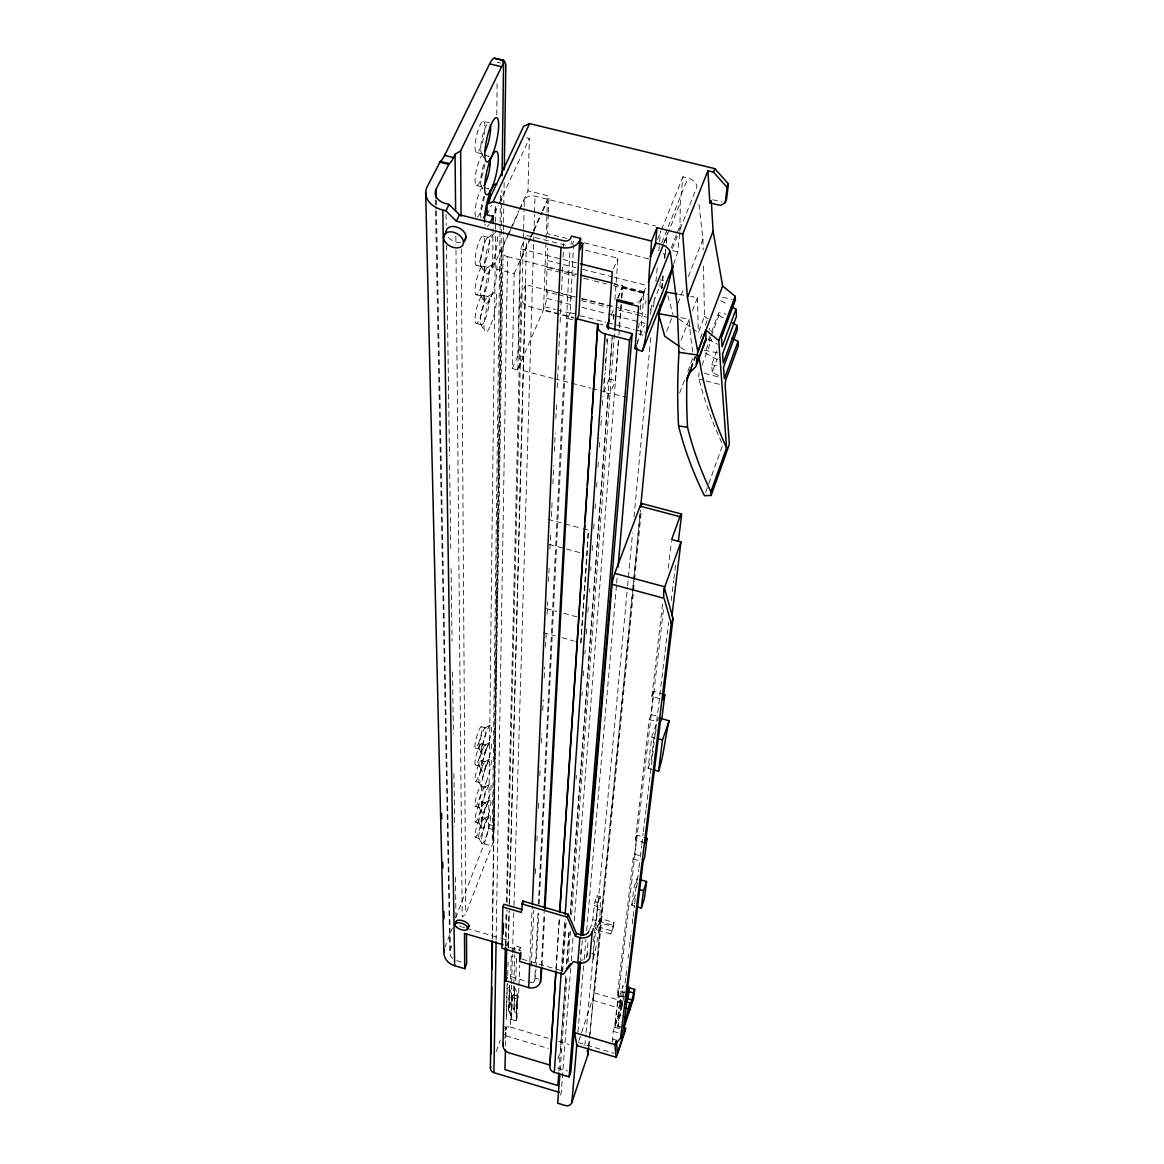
<?xml version="1.0" encoding="UTF-8"?>
<svg xmlns="http://www.w3.org/2000/svg" width="1164" height="1164" viewBox="0 0 1164 1164"><rect width="100%" height="100%" fill="white"/><g stroke="black" fill="none" stroke-linecap="round" stroke-linejoin="round"><path stroke-width="0.75" stroke-dasharray="5 3.75" d="M530.464 238.635L520.119 261.711L517.951 355.486L523.465 356.912L517.791 370.007L512.247 368.566L514.168 273.555L492.648 268.127L493.012 228.915M455.604 917.93L484.18 843.755A16.223 2.546 -73.9 0 0 488.604 828.259L495.558 231.069M495.573 229.25L495.631 223.808M495.646 221.989L495.82 205.664M496.781 114.901L497.115 82.237M492.779 840.364A19.817 1.993 80.9 0 1 492.27 837.469L500.011 231.127M500.025 229.323L500.098 223.866M500.127 222.062L500.375 202.085M500.404 200.266L500.491 193.006M501.699 203.06L493.129 842.27A16.223 2.488 -73.9 0 1 491.819 845.952L465.716 914.133L462.21 916.956L455.953 246.913M501.728 201.256L501.873 190.358M492.197 939.217L501.611 250.653M492.474 937.937L502.048 248.732L507.999 235.695M492.27 837.469A16.223 2.503 -73.9 0 0 494.118 829.83L503.415 231.592M503.445 229.774L503.517 224.317M503.546 222.499L504.128 182.501M496.126 940.003L507.577 256.706A8.643 6.256 1.8 0 1 502.048 248.732M664.848 257.957L664.862 257.666A8.468 6.126 4.9 0 0 663.131 253.083M517.791 370.007L520.614 248.82L525.968 236.918M505.351 945.357L506.18 910.859M506.398 901.78L520.905 297.024M506.034 946.317L506.922 909.986M507.097 902.711L524.135 208.618M524.178 206.799L524.353 199.873A8.497 6.053 2.3 0 1 535.033 196.163L655.739 226.049M505.54 1046.014L506.02 1027.87M506.355 1015.154L507.169 984.293M508.115 947.991L509.061 911.674M509.25 904.413L526.506 240.875M519.697 208.894L527.976 190.794L529.344 138.501L526.346 137.759M504.9 1038.594L506.136 1026.721M506.325 1019.475L507.286 983.187M508.246 946.899L509.192 910.612M509.381 903.351L525.633 284.685L560.481 293.503M508.086 961.682L507.708 975.723L530.537 982.46M508.45 947.627L508.639 940.599L501.888 938.621M508.61 1009.072L509.221 986.956M509.075 1011.56A6.824 6.169 1.1 0 1 508.944 1007.413L509.57 985.268A6.94 6.242 1.2 0 0 509.701 989.473L509.075 1011.56L511.476 1017.147A1.484 1.353 0.7 0 1 511.505 1018.049L511.04 1019.329L516.132 1020.843L517.354 997.592A6.955 6.271 0.8 0 0 517.209 993.358L514.764 987.712A1.513 1.353 1.2 0 1 514.735 986.796L514.037 1009.814L516.452 1015.401A6.839 6.198 0.7 0 1 516.598 1019.562M510.603 979.157L511.258 956.153L512.349 953.185M504.696 1028.627A5.02 4.569 0.6 0 1 510.312 1026.997L511.563 985.268M511.607 983.449L512.48 954.436M512.524 952.618L513.717 912.707M513.935 905.447L533.636 243.334M533.679 241.515L533.84 236.074M533.898 234.27L534.494 214.307M534.552 212.503L535.033 196.163M511.04 1019.329L512.175 996.049A1.513 1.368 0.8 0 0 512.145 995.133L509.701 989.473M511.505 1018.049L512.145 995.133M511.578 1017.685L512.247 995.686M508.944 1007.413L513.528 994.74L513.804 985.661M513.862 983.856L514.779 954.829M514.837 953.025L515.07 945.765L520.323 947.307L520.192 950.93M513.935 1009.275L514.663 987.159M515.783 980.685L516.54 957.71L511.258 956.153M516.132 1020.843L517.354 997.592M516.452 1015.401L517.209 993.358M516.918 1017.903L517.689 995.889M514.037 1009.814A1.484 1.339 1.1 0 1 514.008 1008.912L518.577 996.224L518.897 987.174M518.969 985.355L519.682 965.422M548.317 213.929L547.604 233.658L566.824 238.46M548.389 212.139L548.986 195.988L527.976 190.794M556.828 294.361L546.251 291.684L547.706 248.019M517.762 369.279L544.81 306.787L546.774 298.421L547.109 289.72L575.292 296.849M529.838 961.406L532.268 905.636M531.264 966.149L533.796 909.928M535.425 873.669L535.746 866.409M536.88 841.019L537.215 833.773M538.35 808.383L538.67 801.138M539.82 775.748L540.227 766.683M541.275 743.098L541.682 734.033M542.744 710.462L543.224 699.579M544.214 677.826L544.694 666.943M545.596 646.995L546.236 632.489M547.051 614.359L547.633 601.657M548.52 581.724L549.175 567.217M549.99 549.073L550.63 534.567M551.445 516.438L552.187 500.113M552.915 483.802L553.729 465.658M554.384 451.152L555.199 433.023M555.839 418.516L556.581 402.191M557.236 387.685L558.211 365.933M558.691 355.049L559.666 333.282M560.16 322.413L561.223 298.842M561.63 289.763L562.678 266.192M563.085 257.128L563.74 242.621M531.046 982.576A3.332 2.983 2.2 0 0 534.727 980.568L535.251 969.67M535.6 962.41L538.044 911.616M538.394 904.355L569.851 251.162M534.727 980.568L535.978 969.219M536.066 967.4L538.714 913.027M539.165 903.962L567.683 318.514L570.142 312.738L573.532 244.746M571.087 244.309L571.248 241.021M583.106 528.718L588.358 530.115L587.136 554.573L580.821 642.892L575.685 641.495M541.304 965.931L544.17 911.543M542.031 965.436L544.737 914.584M556.057 968.201L559.346 917.494M556.145 969.088L559.418 918.352M580.821 642.892L588.358 530.115M561.281 970.791L564.787 919.982M561.848 972.566L565.529 919.793M562.692 971.373L566.257 920.593M576.165 779.109L576.413 775.486M582 695.679L582.262 692.042M583.397 675.731L583.775 670.289M584.925 653.964L585.172 650.327M586.321 634.002L586.7 628.56M587.849 612.235L588.227 606.793M589.246 592.287L589.493 588.664M590.759 570.52L591.021 566.897M592.156 550.572L592.665 543.312M593.684 528.805L594.062 523.364M595.08 508.857L595.59 501.597M596.608 487.09L597.117 479.83M598.005 467.142L598.514 459.882M599.402 447.18L600.042 438.115M600.93 425.427L601.555 416.348M602.326 405.465L602.952 396.4M603.854 383.698L604.48 374.633M605.251 363.75L605.877 354.685M606.764 341.983L607.026 338.36M618.36 341.183L615.349 380.57L610.038 393.825L603.81 392.224L605.193 372.451M605.324 370.661L607.593 338.317M558.895 1071.026L565.762 976.712M566.679 964.01L569.196 929.556M570.375 913.231L608.263 392.661L592.636 388.631M603.81 392.224L609.15 378.969L612.555 332.133M613.472 319.518L613.995 312.301M614.912 299.701L617.924 258.262L584.575 249.911M565.835 975.927L560.291 1052.052L557.003 1061.626M566.752 963.239L569.138 930.618M570.316 914.307L612.264 337.982M613.704 318.048L613.981 314.425M560.102 1070.647L567.174 974.705M568.119 962.046L570.389 931.273M571.582 914.977L614.65 331.333M619.437 326.851L621.489 299.992M621.62 298.202L622.449 287.464L644.07 292.906L640.375 335.188M570.709 968.041L561.193 1092.938L560.029 1096.357M571.262 960.795L573.197 935.463M574.288 920.971L618.812 336.672M618.942 334.868L619.35 329.47M619.495 327.71L621.241 304.764M621.78 297.708L622.696 285.675L613.908 283.463M580.603 954.335L581.2 947.103M582.306 940.396L580.647 960.285A6.387 5.689 5 0 0 586.772 956.386L587.893 953.171M577.941 1031.944L584.022 961.362M584.183 959.558L585.899 939.639M586.685 930.589L616.498 584.91M616.658 583.106L617.284 575.86M637.275 344.195L637.581 340.586M638.672 327.913L639.152 322.486M640.244 309.813L641.175 298.959L645.904 287.202M586.772 956.386L588.213 940.105M645.671 304.139L645.976 300.574M589.566 929.439C595.241 918.905 592.039 906.436 597.03 895.742L600.26 896.673C600.711 917.93 598.529 939.654 592.84 960.125L593.786 946.056M650.589 314.44L651.404 305.506M593.902 927.111C598.442 917.508 595.517 906.261 600.26 896.673M593.567 941.487L597.292 909.157L597.03 895.742M584.837 1045.49L585.841 1034.636M586.016 1032.817L627.454 587.544M627.629 585.739L632.518 533.243M634.031 516.962L650.88 335.945M653.571 306.99L654.415 297.94M655.929 281.644L657.282 267.167M658.795 250.871L659.464 243.64M659.639 241.821L660.643 230.967M650.385 310.017L659.741 286.533L660.221 281.513M588.708 1045.898L632.779 588.722M632.954 586.903L640.098 512.815M661.69 288.701L662.913 276.043M664.6 258.597L665.459 249.605M666.157 242.403L666.856 235.201A8.57 6.155 4.8 0 0 667.016 232.334M588.708 1047.003L589.755 1036.149M589.93 1034.345L640.506 510.138M665.211 254.072L666.07 245.066M666.245 243.261L667.118 234.255M661.909 288.381L663.116 275.853M578.843 1040.907L594.528 992.921L634.467 581.112M634.642 579.308L641.291 510.661M679.892 231.272L680.343 202.58L682.948 176.782L687.909 177.99A10.287 7.522 23.2 0 1 696.989 186.72L679.209 231.287M673.607 264.272L677.783 251.861L679.718 232.989M613.486 926.719L613.937 922.514L599.635 918.367L596.535 929.818L599.242 922.572L613.486 926.719L611.697 932.422L610.824 933.979L595.401 929.512M612.599 1042.144L613.166 1031.304L619.554 1012.011L617.778 1026.939L621.78 1028.118M623.322 997.228L617.313 995.453L633.085 858.945L634.7 854.216L636.912 835.199L647.068 838.095M645.438 842.867L635.282 839.971L649.206 719.556L650.952 714.551L653.644 691.46L663.247 694.093M659.886 698.72L651.869 696.509L662.767 602.195M622.143 1027.143L614.839 1024.989L618.797 990.986L624.806 992.761M619.292 1028.656L614.781 1027.317L663.669 607.914M668.282 568.323L671.439 541.318M614.839 1024.989L618.186 1014.892L619.233 1006.06L621.139 1000.298L620.092 1009.173L623.889 997.694M631.805 905.33L633.871 887.914L636.97 878.762L634.875 896.251L631.805 905.33L634.977 906.247M651.564 769.288L648.072 768.313L651.782 736.987L658.475 717.781M618.928 1001.316A11.611 0.946 -73.9 0 0 621.823 995.948L623.06 985.559A11.611 0.946 -73.9 0 0 618.928 1001.316L622.085 1002.277M623.54 995.86L624.195 990.448M625.068 983.231L625.723 977.818M625.941 975.999L627.018 966.978M628.109 957.957L628.545 954.349M629.418 947.132L630.073 941.705M630.291 939.901L631.383 930.88M632.256 923.663L632.91 918.251M633.129 916.446L634.424 905.607M634.642 903.802L635.733 894.781M636.606 887.565L637.261 882.152M637.479 880.348L638.789 869.508M639.007 867.704L640.098 858.683M640.316 856.879L641.611 846.053M641.83 844.249L643.139 833.409M643.357 831.605L645.976 809.955M646.195 808.151L668.631 622.231M671.235 600.566L672.108 593.349M672.326 591.545L673.636 580.72M673.854 578.915L675.818 562.663M622.711 1002.291L621.489 1006.991M614.781 1027.317L621.241 1007.82M617.778 1026.939L622.725 1002.437M613.937 922.514L610.824 933.979M617.313 995.453L618.797 990.986M635.282 839.971L636.912 835.199M504.958 1030.649L506.471 1027.463L504.856 1034.738M648.072 768.313L651.404 758.681L654.124 736.055L656.307 729.77M651.869 696.509L653.644 691.46M705.675 492.328L708.105 485.534M708.716 483.831L722.742 444.706A658.169 452.723 3.9 0 1 699.011 379.115L698.866 378.358A5.136 1.615 -85.9 0 1 698.735 376.583A4.932 1.542 -85.9 0 1 698.982 373.688A4.772 1.455 -85.9 0 1 699.186 372.829M496.126 1051.689L500.36 1039.961M519.246 950.275L520.323 947.307M512.888 951.701L515.07 945.765M506.733 945.794L508.639 940.599M718.319 375.506L712.252 372.16L717.286 358.57M712.252 372.16L711.684 364.696L717.359 349.389M708.367 340.383L718.755 312.694L725.841 314.164M717.126 359.574L704.918 352.794L710.651 337.473M711.291 335.77L718.945 315.342L718.755 312.694M701.921 365.409L711.815 339.044M690.776 367.868L695.214 356.14M690.732 368.464L695.01 357.144M691.198 368.843L695.577 357.246M692.376 328.408L698.327 332.584L704.482 316.346L703.405 262.54M679.601 393.185L685.305 378.111M687.837 371.418L693.54 356.344M700.35 338.331L702.823 331.769M705.297 325.222L707.159 320.318M452.651 958.452A9.952 8.846 -2 0 1 450.381 949.446L452.272 944.484M444.735 947.787L452.359 927.97M681.086 340.325L689.234 319.14L678.961 317.306M692.405 310.846L697.512 297.591L690.703 296.383M666.652 331.303L671.774 318.15M677.841 303.557L683.792 288.323M688.404 276.479L702.925 239.231L698.575 200.717M672.312 248.558L677.215 236.277M637.028 343.584L644.376 325.12M671.192 247.976L676.56 234.502M677.244 232.829L680.605 224.405M663.465 243.582L666.856 235.201M639.822 303.44L644.07 292.906M664.353 242.272L680.343 202.58M661.734 242.883L687.909 177.99M657.544 239.493L660.89 231.243M661.559 229.599L682.948 176.782M617.618 298.013L622.696 285.675M618.128 297.969L622.449 287.464M611.275 315.037L613.865 308.751M613.53 268.811L617.924 258.262M572.324 244.367L573.707 241.166M512.247 368.566L517.951 355.486M546.251 291.684L547.109 289.72M525.633 284.685L521.588 293.823A14.157 10.403 2.3 0 0 530.74 307.092L573.765 318.034M514.168 273.555L529.722 238.896M530.464 237.252L532.69 232.305M533.432 230.647L541.58 212.488M542.308 210.844L548.986 195.988M531.206 236.99L533.418 232.043M534.16 230.399L542.293 212.27M543.021 210.626L547.458 200.732L543.544 309.828L573.357 317.408M492.648 268.127L509.934 230.283M510.69 228.639L518.955 210.538M508.741 234.066L519.144 211.266M519.886 209.636L524.353 199.873M494.642 213.187L498.41 205.068M499.167 203.438L529.344 138.501M487.003 214.903L491.543 205.17M487.862 237.529L494.802 232.96A21.17 4.54 -76.8 0 0 484.544 263.166A21.17 4.54 -76.8 0 0 491.324 266.949A21.17 4.54 -76.8 0 0 496.722 234.037M487.658 267.589L494.496 263.137M487.469 296.776L494.191 292.426M484.981 728.009L490.379 724.881M484.864 745.149L490.204 742.065M484.748 761.896L490.51 758.593M484.908 787.01L490.233 783.969M484.806 802.825L490.059 799.814M484.69 818.292L489.884 815.324M678.801 294.288L689.001 296.093M722.451 297.3L732.171 299.308M717.722 352.91L704.7 350.16L704.918 352.794M711.684 364.696L718.464 366.136M497.334 62.274L500.724 63.089M483.569 121.347A15.99 3.623 -77.6 0 1 481.256 145.806A15.99 3.623 -77.6 0 1 475.29 143.667A15.99 3.623 -77.6 0 1 483.569 121.347L489.215 122.715M712.732 199.742L721.927 201.998M476.556 152.542L482.172 153.924M484.821 155.263L488.967 156.296A15.699 3.492 -77.4 0 0 487.76 156.733M476.527 185.542L482.056 186.909M484.661 187.797L488.749 188.815A15.408 3.39 -77.2 0 0 487.556 189.31M672.617 250.58L677.783 251.861M584.284 242.81L648.93 258.946M526.637 235.434L568.774 245.968M660.381 279.84L663.64 280.655M483.075 236.074L488.414 237.412M520.614 248.82L577.024 262.977M547.793 260.591L561.79 264.097M563.536 264.548L575.773 267.618M582.771 269.379L612.497 276.843M614.257 277.279L649.221 286.068M507.577 256.706L577.038 274.18M547.546 267.444L575.423 274.471M613.763 284.118L646.878 292.44M622.58 287.13L644.201 292.571M547.08 269.044L574.958 276.072M583.673 278.269L592.389 280.451M594.135 280.902L606.328 283.972M613.297 285.718L648.159 294.492M482.958 266.134L488.196 267.458M476.44 265.276L481.751 266.614M582.335 298.639L635.195 312.01M636.955 312.447L645.758 314.673M562.227 293.954L574.419 297.038M581.389 298.799L611.013 306.292M558.589 294.812L574.449 298.828M581.505 300.618L607.943 307.311M618.521 309.988L646.733 317.132M546.774 298.421L555.548 300.647M557.294 301.083L573.081 305.099M581.855 307.311L606.4 313.538M608.161 313.989L613.428 315.313M615.174 315.764L644.987 323.316M570.142 312.738L577.126 314.513M544.81 306.787L555.33 309.464M557.076 309.9L572.848 313.916M579.861 315.691L606.138 322.37M607.899 322.821L634.176 329.485M635.922 329.936L644.696 332.162M599.664 324.087L603.17 324.989M638.236 333.908L643.503 335.232M482.827 295.292L487.992 296.616M476.411 294.812L481.649 296.136M567.683 318.514L576.427 320.74M704.453 373.353L719.512 377.209M699.011 379.115L704.249 380.453M705.995 380.904L719.963 384.469M476.382 323.461L481.547 324.785M609.15 378.969L615.349 380.57M523.233 370.705L552.74 378.315M554.471 378.766L570.084 382.796M571.815 383.247L590.905 388.179M614.417 394.247L626.334 397.331M548.055 519.362L581.36 528.252M549.19 544.388L564.715 548.564M566.446 549.03L583.688 553.657M546.425 608.597L556.828 611.42M563.769 613.312L579.381 617.56M543.195 632.59L555.17 635.879M562.008 637.741L573.968 641.015M650.952 714.551L660.424 717.169M649.206 719.556L657.093 721.753M651.782 736.987L654.837 737.845M481.329 726.7L485.344 727.835M481.241 743.84L485.49 745.033A10.971 1.833 -74.2 0 1 482.143 761.896A10.971 1.833 -74.2 0 1 479.495 759.641A10.971 1.833 -74.2 0 1 485.49 745.033M475.319 748.001L479.335 749.136M481.445 760.659A10.84 1.819 -74.1 0 1 478.157 777.276A10.84 1.819 -74.1 0 1 475.494 775.166A10.84 1.819 -74.1 0 1 481.445 760.659L485.373 761.765A10.854 1.79 -74.1 0 1 482.071 778.381A10.854 1.79 -74.1 0 1 479.437 776.286A10.854 1.79 -74.1 0 1 485.373 761.765M475.305 764.894L479.277 766.014M475.305 781.422L479.219 782.528M481.329 785.962A10.665 1.746 -74 0 1 478.098 802.2A10.665 1.746 -74 0 1 475.479 800.337A10.665 1.746 -74 0 1 481.329 785.962L485.184 787.053A10.665 1.731 -74 0 1 481.94 803.306A10.665 1.731 -74 0 1 479.35 801.429A10.665 1.731 -74 0 1 485.184 787.053M481.256 801.763A10.549 1.717 -74 0 1 478.055 817.783A10.549 1.717 -74 0 1 475.465 816.051A10.549 1.717 -74 0 1 481.256 801.763L485.068 802.854A10.549 1.688 -74 0 1 481.852 818.874A10.549 1.688 -74 0 1 479.292 817.157A10.549 1.688 -74 0 1 485.068 802.854M475.29 806.376L479.146 807.481M634.7 854.216L639.705 855.642M633.085 858.945L639.764 860.851M481.183 817.23A10.432 1.673 -73.9 0 1 478.026 833.031A10.432 1.673 -73.9 0 1 475.465 831.445A10.432 1.673 -73.9 0 1 481.183 817.23L484.952 818.321A10.447 1.659 -73.9 0 1 481.78 834.108A10.447 1.659 -73.9 0 1 479.248 832.522A10.447 1.659 -73.9 0 1 484.952 818.321M489.302 824.592L494.816 826.164M475.276 821.973L479.088 823.079M488.604 828.259L494.118 829.83M475.276 837.236L479.044 838.327M484.18 843.755L491.819 845.952M594.964 901.664L598.194 902.595M594.237 905.505L597.467 906.436M597.292 909.157L600.464 910.073M598.514 921.073L612.817 925.235M592.956 919.691L596.143 920.608M597.961 926.85L612.22 930.996M591.734 953.462L594.819 954.364M466.444 928.232L500.2 938.126M509.861 947.525L520.89 950.755M522.141 959.136L560.728 970.47M621.823 995.948L626.538 997.33M594.528 992.921L622.886 1001.273M619.03 1002.611L622.187 1003.543M535.542 978.269L538.394 979.113M619.233 1006.06L622.158 1006.918M592.665 1000.24L620.994 1008.606M456.594 960.635L463.301 962.628M618.186 1014.892L621.096 1015.75M513.528 994.74L518.577 996.224M511.709 997.344L516.889 998.887M613.166 1031.304L619.001 1033.035M612.279 1038.957L616.556 1040.223M578.275 1042.609L614.054 1053.274M510.312 1026.997L548.273 1038.303M558.618 1041.402L568.978 1044.486M503.648 1026.619L506.471 1027.463M505.904 1035.8L548.389 1048.488M557.614 1067.999L567.523 1070.967M659.741 286.533L662.607 287.581M708.236 339.102L717.461 344.253M718.945 315.342L724.983 318.718M720.807 300.69L728.402 304.953M680.576 347.294L684.898 350.306M679.005 319.023L690.892 327.375M704.482 316.346L707.785 318.674M481.678 153.575L485.228 159.803M481.168 185.905L482.856 188.874M480.907 265.814L484.952 272.973M480.819 295.409L484.806 302.465M480.717 324.13L484.646 331.1M479.132 748.801L482.1 754.272M479.073 765.708L482.012 771.135M479.015 782.223L481.925 787.606M478.942 807.205L481.794 812.501M478.899 822.803L481.707 828.07M478.841 838.08L481.634 843.289M667.845 295.671L673.068 314.847M697.512 297.591L698.327 332.584M702.925 239.231L703.143 249.998M436.267 200.106L436.442 209.185M436.471 210.99L450.381 949.446M435.336 199.946L435.511 209.04M435.554 210.859L449.842 952.181M446.059 214.496L446.219 225.394M446.496 245.357L449.464 455.953M449.595 465.033L450.774 548.535M451.065 568.512L452.083 641.131M452.52 671.992L453.393 733.713M453.945 773.653L454.688 826.294M455.415 877.132L455.997 918.891M455.852 236.03L455.939 245.095M461.293 248.98L465.716 914.133M464.48 927.592A6.882 3.099 20.8 0 1 462.472 927.155M461.453 926.82A6.882 3.099 20.8 0 1 459.518 925.933M460.653 242.418A10.622 7.144 27.8 0 1 447.252 235.739M482.754 153.895A16.005 3.594 -77.6 0 1 481.736 139.636A16.005 3.594 -77.6 0 1 488.633 122.715M481.067 217.944A15.408 3.39 -77.2 0 1 483.918 196.381M484.399 196.323A15.394 3.419 -77.2 0 1 477.691 216.955M475.61 216.577A15.394 3.419 -77.2 0 1 476.513 201.794A15.394 3.419 -77.2 0 1 482.085 187.957M484.559 164.153A15.685 3.521 -77.4 0 1 477.938 184.858A15.685 3.521 -77.4 0 1 475.785 173.232A15.685 3.521 -77.4 0 1 482.856 154.958M481.561 186.589A15.699 3.492 -77.4 0 1 484.064 163.818M495.849 206.261A21.767 4.743 -77.1 0 1 494.147 212.721M489.069 224.55A21.767 4.743 -77.1 0 1 487.221 226.369M485.213 225.234A21.767 4.743 -77.1 0 1 484.821 223.852M710.04 330.925A649.614 455.066 3.1 0 1 709.502 328.219M692.798 351.921A658.417 452.651 3.9 0 1 689.234 319.14M641.175 298.959A8.745 6.417 4.4 0 1 636.984 302.64M485.301 291.029A14.725 3.157 -76.7 0 0 488.662 267.676A14.725 3.157 -76.7 0 0 480.761 286.679A14.725 3.157 -76.7 0 0 485.301 291.029M480.092 289.705A14.71 3.186 -76.7 0 0 483.409 266.352A14.71 3.186 -76.7 0 0 475.494 285.355A14.71 3.186 -76.7 0 0 480.092 289.705M485.461 261.551A14.987 3.245 -76.8 0 0 488.865 237.674A14.987 3.245 -76.8 0 0 480.848 256.822A14.987 3.245 -76.8 0 0 485.461 261.551M480.179 260.227A14.972 3.274 -76.9 0 0 483.555 236.336A14.972 3.274 -76.9 0 0 475.509 255.469A14.972 3.274 -76.9 0 0 480.179 260.227M485.141 319.634A14.477 3.07 -76.5 0 0 488.444 296.805A14.477 3.07 -76.5 0 0 480.659 315.662A14.477 3.07 -76.5 0 0 485.141 319.634M480.005 318.325A14.463 3.099 -76.5 0 0 483.278 295.481A14.463 3.099 -76.5 0 0 475.479 314.338A14.463 3.099 -76.5 0 0 480.005 318.325M486.174 782.179A15.336 2.503 -74.1 0 0 490.888 758.681A15.336 2.503 -74.1 0 0 482.536 779.167A15.336 2.503 -74.1 0 0 486.174 782.179M486.319 765.752A15.496 2.561 -74.2 0 0 491.077 741.919A15.496 2.561 -74.2 0 0 482.623 762.522A15.496 2.561 -74.2 0 0 486.319 765.752M478.2 760.776A10.971 1.862 -74.2 0 0 481.532 743.912A10.971 1.862 -74.2 0 0 475.509 758.506A10.971 1.862 -74.2 0 0 478.2 760.776M482.231 745.033A11.102 1.877 -74.3 0 0 485.621 727.922A11.102 1.877 -74.3 0 0 479.553 742.603A11.102 1.877 -74.3 0 0 482.231 745.033M486.45 748.961A15.685 2.619 -74.3 0 0 491.266 724.765A15.685 2.619 -74.3 0 0 482.711 745.498A15.685 2.619 -74.3 0 0 486.45 748.961M478.244 743.912A11.087 1.906 -74.3 0 0 481.605 726.802A11.087 1.906 -74.3 0 0 475.523 741.468A11.087 1.906 -74.3 0 0 478.244 743.912M485.737 837.687A14.754 2.313 -73.9 0 0 490.262 815.353A14.754 2.313 -73.9 0 0 482.216 835.417A14.754 2.313 -73.9 0 0 485.737 837.687M485.854 822.511A14.914 2.372 -74 0 0 490.422 799.857A14.914 2.372 -74 0 0 482.303 820.053A14.914 2.372 -74 0 0 485.854 822.511M485.985 807.001A15.074 2.415 -74 0 0 490.597 784.027A15.074 2.415 -74 0 0 482.391 804.324A15.074 2.415 -74 0 0 485.985 807.001M491.062 296.296A20.807 4.409 -76.6 0 0 495.879 263.268A20.807 4.409 -76.6 0 0 484.762 290.083A20.807 4.409 -76.6 0 0 491.062 296.296M490.83 324.771A20.457 4.292 -76.5 0 0 495.573 292.47A20.457 4.292 -76.5 0 0 484.602 319.082A20.457 4.292 -76.5 0 0 490.83 324.771"/><path stroke-width="1.5" d="M725.201 202.682L727.093 187.389L713.459 172.112L707.916 170.759L709.836 202.827L720.574 205.461L725.201 202.682L726.54 199.233L728.431 183.927L714.841 168.649L529.576 123.588L523.611 126.294L487.061 204.267L487.003 214.903L493.129 216.431L493.056 223.561M502.062 175.822L503.576 63.234A31.995 4.598 83.4 0 0 502.179 60.484A25.797 5.747 -77.9 0 1 504.856 61.896L505.831 64.311L504.303 169.769M490.422 1068.217L492.168 941.036M490.859 1054.075L491.79 986.927M492.037 968.783L492.416 941.56M559.462 1092.414L493.914 1072.655L496.097 941.822M703.696 343.249A9.763 6.664 21 0 0 705.864 340.121L705.835 330.11L718.741 340.543L726.569 447.82L710.869 491.834L711.16 495.442L704.453 495.733A670.391 448.94 4.8 0 1 678.554 425.922A827.953 718.304 -10.8 0 1 677.71 398.204A829.917 719.774 -10.9 0 1 678.976 352.285L677.186 305.244L670.479 253.17A10.52 7.42 22.9 0 0 661.108 244.411L655.594 243.043L657.005 227.678L682.744 234.066L687.429 297.504L697.833 351.79L705.835 330.11M522.374 909.593L503.881 904.21L502.833 907.018L501.946 948.238L519.886 953.505L519.595 961.42L563.187 974.239L573.517 961.537L577.824 962.803A9.676 8.614 5 0 0 589.915 957.303L592.214 932L593.334 928.741M503.212 934.139L503.445 923.576M502.95 1045.243L505.307 947.176M541.929 967.24L540.445 982.241A9.327 8.366 2.2 0 1 528.703 987.596L505.845 980.845L506.66 948.398M505.452 1049.652L504.929 1069.614L557.847 1085.532L558.764 1072.844M592.214 932A9.865 8.73 5 0 1 579.876 937.558L575.496 936.293L576.486 933.47L568.221 914.264L522.68 901.038L521.341 912.401L502.833 907.018M520.599 958.685L520.832 952.341M522.563 904.457L522.68 901.038M528.703 987.596L529.766 963.152M532.355 903.846L560.961 247.335A14.87 10.709 3 0 0 579.599 240.73L580.603 238.387L571.495 236.103L570.462 238.46A5.311 3.827 3 0 1 563.827 240.803L459.46 214.743L448.998 204.369L445.914 203.598A15.86 11.247 0.7 0 1 436.063 189.223L449.246 163.586A26.976 6.402 -77.7 0 0 453.494 157.577L455.08 154.317L460.638 150.84L501.568 66.726A25.797 5.718 -77.9 0 1 503.576 63.234M540.445 982.241L541.202 967.735M544.359 907.92L579.599 240.73M580.603 238.387L579.992 249.853L582.757 243.422L579.745 242.665M545.028 909.128L576.427 320.74L578.872 314.949L582.757 243.422M549.743 1065.991L555.825 971.824M559.695 912.067L597.583 325.338M579.992 961.58L570.826 1071.957L569.167 1076.86L554.282 1072.393A6.533 5.995 4.1 0 1 549.932 1065.089L556.028 970.892M559.884 911.106L584.852 525.255M585.085 521.632L587.194 489.011M587.427 485.388L589.537 452.781M589.784 449.159L591.894 416.552M592.127 412.929L597.86 324.159L577.213 318.907M554.282 1072.393L561.164 972.609M565.151 914.54L605.149 333.923A10.694 7.915 4 0 1 597.86 324.159M608.234 329.325L612.279 271.823L580.545 263.864M559.84 1074.27L557.702 1103.225L565.442 1105.567A5.107 4.729 5.3 0 0 571.844 1102.526L587.849 1054.933L588.533 1047.702M614.723 330.329L616.993 299.555L630.321 302.931A8.745 6.417 4.4 0 0 633.027 303.28M577.824 962.803L579.876 937.558M569.167 1076.86L578.523 962.832M580.749 935.681L629.593 340.15L632.183 333.675L607.783 327.477A1.528 1.135 4 0 1 606.764 326.036L609.339 319.751M582.247 934.43L632.183 333.675M577.46 1044.763L576.849 1045.636L574.609 1032.599L580.501 962.09M582.757 934.983L612.06 584.255A8.017 1.062 -74.9 0 1 614.752 573.357L640.098 506.151A7.872 1.018 -75.1 0 1 641.859 504.55M673.141 265.872L666.914 289.138L642.339 351.295L635.02 348.633L638.614 306.452L616.891 300.967M571.844 1102.526L576.849 1044.617M618.069 566.81L636.955 347.818M642.339 351.295C651.607 320.376 646.529 288.017 650.647 256.487L651.564 241.05L657.005 227.678M640.622 507.402L660.119 304.983M710.869 491.834A658.868 440.938 4.9 0 1 687.517 427.319A813.942 706.461 -10.7 0 1 686.833 380.439A14.885 13.473 38.5 0 1 687.08 378.154L689.568 372.844L696.014 366.398L697.702 351.673M664.004 591.516L664.411 587.966A8.046 0.888 -74.8 0 1 664.804 586.816L680.955 542.002L671.643 539.514L679.936 516.7A7.886 0.888 -75 0 1 681.478 515.739L678.423 541.013M671.919 615.931L680.955 542.002M617.051 1055.501L616.149 1057.349L614.912 1044.661L620.514 1038.23L671.293 623.555L673.068 618.535L664.411 587.966L663.655 593.436A8.424 2.634 -84.1 0 0 663.786 596.666M673.068 618.535L663.087 699.593L664.848 694.544L661.996 717.606L660.25 722.626L645.438 842.867L647.068 838.095L644.711 857.068L643.11 861.811L626.319 998.115L627.803 993.634L623.598 1027.579L629.928 1002.888L625.534 1001.593M626.232 986.49L629.404 987.421L628.109 997.795A11.611 0.917 -73.9 0 1 625.548 1004.299M622.958 1027.477L625.577 1028.249L625.301 1030.431L617.473 1054.278M636.548 906.698L641.306 908.08L643.503 890.678L646.573 881.512L640.171 879.678M653.31 769.782L658.562 771.252L662.505 739.969L669.14 720.734L660.003 718.203M629.928 1002.888L628.807 1011.734L634.686 989.4L627.411 987.261M629.855 1009.857L627.585 1012.52M646.573 881.512L644.347 898.986L641.306 908.08M669.14 720.734C665.008 737.438 664.018 754.869 658.562 771.252M634.686 989.4L633.492 998.697L620.514 1038.23M625.577 1028.249L617.487 1052.882L616.338 1040.354M615.858 1041.78L614.912 1044.661L574.609 1032.599M575.496 936.293L567.217 917.101L568.221 914.264M711.16 495.442L729.362 444.342L725.187 385.808A4.932 1.048 -81 0 1 726.205 378.911L738.325 345.766L738.049 341.445L732.069 338.113M738.049 341.445L724.372 378.867L723.542 367.213L737.307 329.732L737.03 325.454L732.505 322.923M505.845 980.845L507.097 977.425M737.03 325.454L723.237 362.964L722.597 353.943L736.448 316.375L735.997 309.202L731.443 306.656M735.997 309.202L722.087 346.814L721.433 337.647L735.415 299.977L735.182 296.311L722.64 286.024L713.096 231.272L711.291 201.139M718.741 340.543L735.182 296.311M696.727 364.216L705.908 339.815M687.08 378.154L690.121 370.079M444.11 949.94A15.918 14.157 -2 0 0 454.658 965.713L464.742 968.695L466.662 963.617L466.473 933.543M686.833 380.439L691.198 368.843M697.833 351.79L722.64 286.024M696.916 362.761L705.922 338.811M467.986 928.406L468.976 925.802M454.92 924.58L455.924 921.99A6.882 3.099 20.8 0 0 456.012 922.528M687.429 297.504L713.096 231.272M727.093 187.389L728.431 183.927M709.836 202.827L710.738 200.528M679.136 346.29L664.717 336.236L658.431 313.64L666.899 292.193L677.099 293.983M646.311 333.108L672.938 265.945M713.459 172.112L714.841 168.649M635.02 348.633L636.359 345.272M682.744 234.066L707.916 170.759M648.988 303.528L669.838 251.337M648.377 281.964L663.029 245.575M650.196 256.386L655.739 242.679M650.647 256.487L656.205 242.796M487.061 204.267L493.099 201.678L529.576 123.588M463.519 242.388L466.051 237.02M560.961 247.335L456.39 221.175L459.46 214.743M443.557 237.369L446.118 232.014M456.39 221.175L445.899 210.815L448.998 204.369M503.43 60.266L495.413 58.476A25.783 5.835 -77.9 0 0 489.608 63.86L444.633 155.394A26.961 6.504 -77.8 0 1 440.341 161.389L427.086 186.997A25.375 17.998 0.7 0 0 442.8 210.029L454.658 965.713M566.228 968.943L570.36 963.85M678.976 352.285L697.745 355.064M678.554 425.922L687.517 427.319M658.431 313.64L677.244 317.001M494.22 58.2L502.833 60.237M489.608 63.86L501.568 66.726M444.633 155.394L453.494 157.577M440.341 161.389L449.246 163.586M439.352 162.072L448.256 164.27M493.099 201.678L651.564 241.05M442.8 210.029L445.899 210.815M580.545 275.068L612.148 283.027M605.149 333.923L629.593 340.15M641.684 503.474L681.42 513.979M640.098 506.151L679.936 516.7M614.752 573.357L664.804 586.816M612.06 584.255L664.106 598.296L671.293 623.555M657.907 738.689L662.505 739.969M640.287 889.762L643.503 890.678M521.647 903.861L567.217 917.101M576.486 933.47L580.865 934.736A6.518 5.762 5 0 0 589.013 931.069M502.979 944.702L464.48 933.397L464.742 968.695M627.687 991.233L633.522 992.95M627.367 998.712L632.59 1000.254M625.097 1007.791L628.036 1008.65M624.006 1016.609L626.916 1017.481M576.806 1045.519L616.12 1057.247M549.932 1065.089L508.944 1052.809A8.672 7.915 0.7 0 1 503.386 1042.799M425.675 192.526L443.877 952.152M441.622 813.418L441.753 818.874M442.757 862.451L442.887 867.893M443.891 911.47L444.066 918.731M436.063 189.223L436.238 198.302M455.08 154.317L455.604 210.597M460.638 150.84L461.075 216.257M468.263 927.082A6.882 3.099 20.8 0 1 467.07 927.562M455.997 921.495A6.882 3.099 20.8 0 1 463.941 921.161A6.882 3.099 20.8 0 1 468.656 926.719M446.263 233.237A10.622 7.144 27.8 0 1 458.34 227.649A10.622 7.144 27.8 0 1 464.174 241.006M490.364 124.985A16.005 3.594 -77.6 0 1 484.864 151.567M489.869 190.794A15.408 3.39 -77.2 0 1 489.127 202.187M486.741 211.237A15.408 3.39 -77.2 0 1 483.817 217.493M484.588 222.004A21.767 4.743 -77.1 0 1 488.764 196.265A21.767 4.743 -77.1 0 1 496.737 184.494M493.172 215.718A21.767 4.743 -77.1 0 1 490.073 222.935M490.117 158.406A15.699 3.492 -77.4 0 1 488.865 172.505A15.699 3.492 -77.4 0 1 483.962 185.614M726.569 447.82A648.552 444.212 4 0 1 698.778 355.646M626.77 996.268A11.611 0.917 -73.9 0 1 629.404 987.421M587.049 1050.786A5.049 4.612 6.1 0 1 587.849 1054.933M493.914 1072.655A5.078 4.656 -0.7 0 1 490.684 1066.777M456.608 927.242A6.882 3.085 20.8 0 0 467.666 929.323A6.882 3.085 20.8 0 0 460.086 922.906A6.882 3.085 20.8 0 0 456.608 927.242M445.186 241.879A10.636 7.13 27.8 0 0 462.457 245.575A10.636 7.13 27.8 0 0 452.971 232.116A10.636 7.13 27.8 0 0 445.186 241.879M493.347 152.353A22.611 5.02 -77.6 0 0 496.781 117.739A22.611 5.02 -77.6 0 0 485.126 149.254A22.611 5.02 -77.6 0 0 493.347 152.353M493.041 185.12A22.189 4.874 -77.3 0 0 496.417 151.422A22.189 4.874 -77.3 0 0 484.952 182.603A22.189 4.874 -77.3 0 0 493.041 185.12"/></g></svg>
